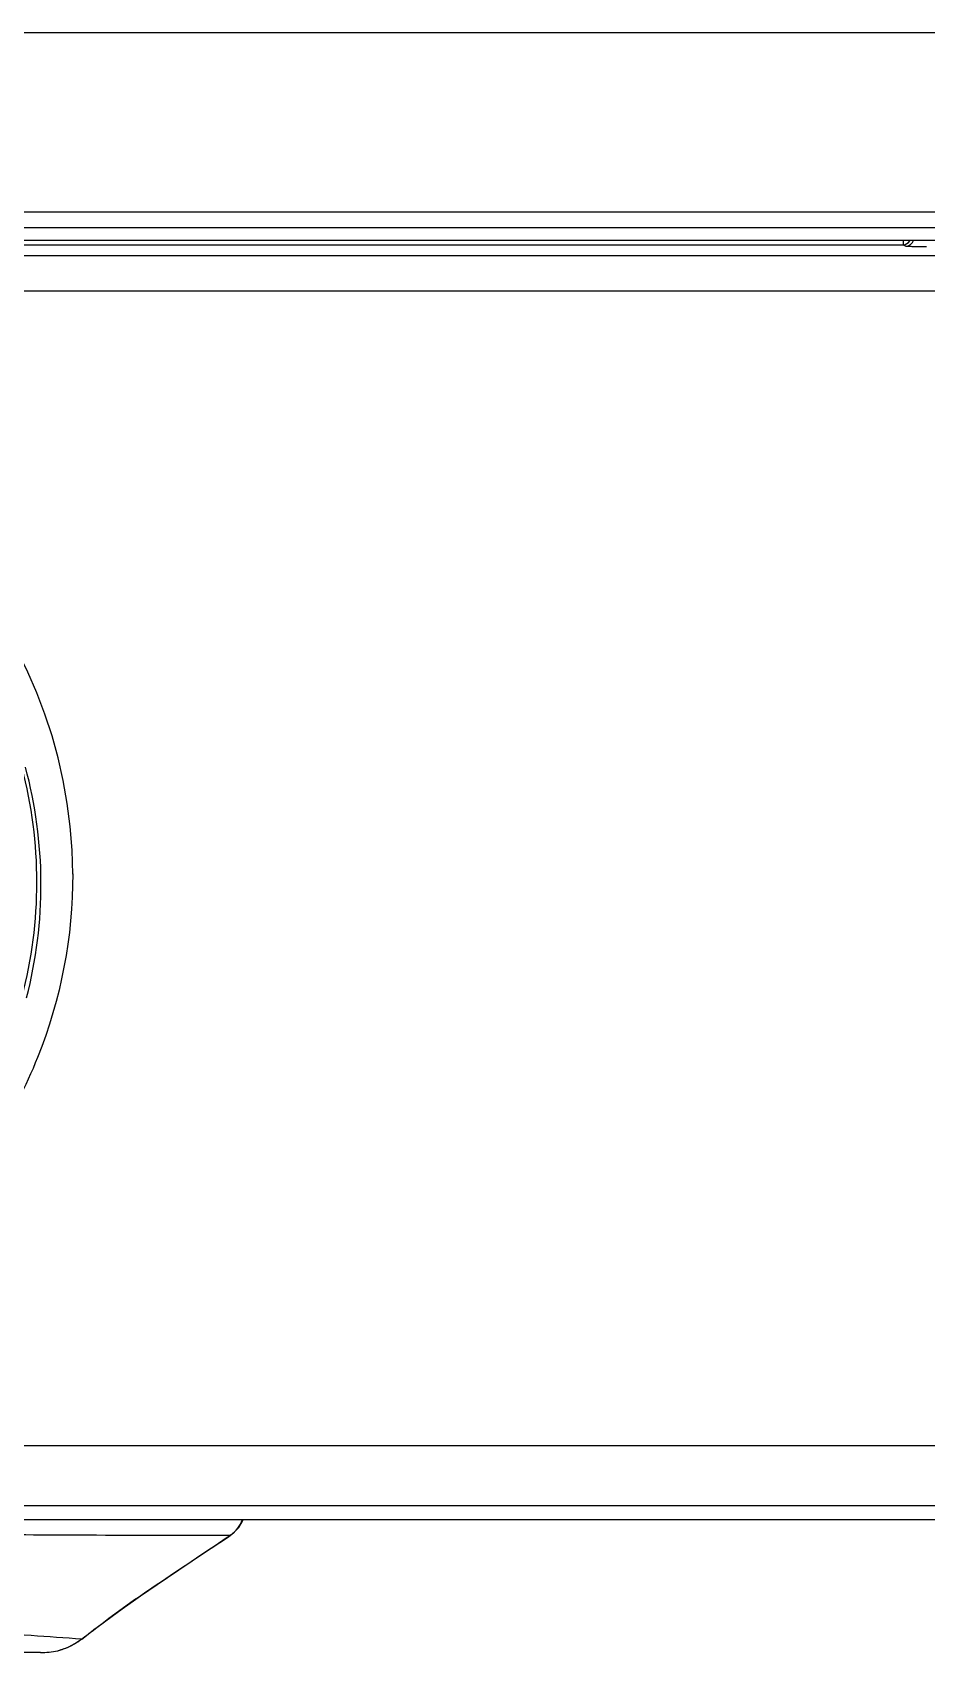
# Model space of a CAD drawing. Header units: millimetres. Extents: x -1584 to 3730, y -1918 to 2655.
# Drawn here: x 523.5 to 579.8, y -149.4 to -47.5 of the extents above; entities that cross this region are included whole.
import ezdxf

# ---------------------------------------------------------------- set-up
doc = ezdxf.new("R2010")
doc.units = ezdxf.units.MM
doc.header["$LTSCALE"] = 65.395
doc.layers.get('0').update_dxf_attribs({"linetype": 'CONTINUOUS'})
doc.layers.add('GEOM', color=7, linetype='CONTINUOUS')

msp = doc.modelspace()

# ---------------------------------------------------------------- linework, layer by layer
at = {"linetype": 'Continuous'}
msp.add_line((118.46, -47.45), (875.46, -47.45), dxfattribs=at)
at = {"layer": 'GEOM', "linetype": 'Continuous'}
for p, q in [((109.96, -58.75), (881.16, -58.75)), ((877.16, -59.75), (113.96, -59.75)), ((877.16, -60.55), (113.96, -60.55)), ((497.76, -60.82), (578.36, -60.82)), ((578.36, -60.55), (578.36, -60.82)), ((578.36, -60.82), (578.54, -60.91)), ((883.6, -61.52), (107.95, -61.52)), ((799.56, -63.74), (191.56, -63.74)), ((731.34, -136.43), (259.78, -136.43)), ((731.34, -140.21), (259.78, -140.21)), ((499.56, -141.08), (731.34, -141.08)), ((535.81, -142.19), (535.82, -142.2)), ((535.82, -142.2), (536, -142.08)), ((535.91, -142.13), (536.02, -142.06)), ((536, -142.08), (536.02, -142.06)), ((536.02, -142.06), (536.21, -141.92)), ((536.02, -142.06), (536.21, -141.92)), ((536.02, -142.05), (536.02, -142.06)), ((536.02, -142.06), (536.02, -142.06)), ((536.02, -142.06), (536.02, -142.06)), ((531.34, -145.19), (531.39, -145.16)), ((531.39, -145.15), (531.39, -145.16)), ((531.39, -145.16), (531.39, -145.16)), ((531.39, -145.16), (531.39, -145.16)), ((528.67, -147.08), (529.2, -146.68)), ((529.75, -146.3), (530.34, -145.87)), ((527.71, -147.79), (528.17, -147.44)), ((525.84, -149.08), (526.23, -148.88)), ((526.64, -148.6), (526.73, -148.54)), ((526.65, -148.6), (526.72, -148.54)), ((526.65, -148.6), (526.73, -148.54)), ((526.73, -148.54), (526.74, -148.54)), ((526.74, -148.54), (527.29, -148.11)), ((524.05, -149.45), (518.81, -149.45)), ((525.14, -149.33), (525.2, -149.31)), ((525.14, -149.33), (525.19, -149.32)), ((525.14, -149.33), (525.19, -149.32)), ((525.14, -149.33), (525.14, -149.33)), ((525.19, -149.32), (525.24, -149.3)), ((525.19, -149.32), (525.24, -149.3)), ((525.19, -149.32), (525.19, -149.32)), ((525.19, -149.32), (525.19, -149.32)), ((525.2, -149.31), (525.2, -149.31)), ((525.32, -149.28), (525.38, -149.26)), ((525.68, -149.15), (525.84, -149.08))]:
    msp.add_line(p, q, dxfattribs=at)
for points in [[(536.21, -141.92), (536.53, -141.58), (536.76, -141.18), (536.8, -141.08)], [(531.39, -145.16), (532.75, -144.25), (534.32, -143.2), (535.82, -142.2)], [(535.82, -142.2), (535.84, -142.18), (535.91, -142.13)], [(526.74, -148.54), (527.29, -148.11), (528.17, -147.45), (529.2, -146.69), (530.34, -145.88), (531.39, -145.16)], [(527.29, -148.11), (527.3, -148.1), (527.71, -147.79)], [(525.84, -149.08), (526.22, -148.88), (526.64, -148.6)], [(525.24, -149.3), (525.32, -149.28), (525.32, -149.28)], [(525.38, -149.26), (525.68, -149.15), (525.68, -149.15)], [(525.68, -149.15), (525.69, -149.15), (525.84, -149.08)]]:
    msp.add_lwpolyline(points, dxfattribs=at)
for centre, radius, start, end in [((495.56, -100.58), 30.52, 0.2679, 86.7124), ((495.56, -100.95), 28.26, 0, 14.7592), ((495.43, -101.11), 28.65, 0.3204, 14.9936), ((495.56, -100.95), 28.26, 345.2408, 360), ((495.43, -101.08), 28.65, 345.5702, 0.2533), ((565.37, -186.39), 53.17, 123.6317, 123.7689), ((563.58, -183.7), 49.95, 123.485, 123.6325), ((523.95, -144.99), 4.5, 299.2252, 306.5257), ((523.93, -144.97), 4.54, 306.5022, 306.7876), ((524.04, -144.45), 5, 270.0067, 282.6063), ((524.15, -145.47), 3.98, 285.2026, 287.6226), ((524.1, -145.3), 4.16, 287.6181, 287.9321), ((524.11, -145.31), 4.15, 287.9305, 288.8758), ((524.1, -145.3), 4.16, 288.8834, 294.7475), ((524.03, -145.14), 4.33, 294.7138, 299.2138)]:
    msp.add_arc(centre, radius, start, end, dxfattribs=at)
for points in [[(578.36, -60.82), (578.52, -60.82), (578.71, -60.71), (578.79, -60.57)], [(578.54, -60.91), (578.74, -60.91), (578.96, -60.74), (579.02, -60.55)], [(531.39, -145.15), (532.86, -144.16), (534.34, -143.17), (535.81, -142.19)]]:
    msp.add_open_spline(points, degree=3, dxfattribs=at)
for points, knots in [([(578.54, -60.91), (578.57, -60.92), (578.7, -60.9), (578.96, -60.93), (579.36, -60.92), (579.67, -60.92), (579.84, -60.92)], [0, 0, 0, 0, 0.077232, 0.285882, 0.604506, 1, 1, 1, 1]), ([(526.08, -100.43), (526.09, -104.35), (524.58, -112.32), (517.91, -122.51), (507.73, -129.45), (495.56, -131.92), (483.39, -129.45), (473.21, -122.51), (466.54, -112.32), (465.02, -104.35), (465.04, -100.43)], [0, 0, 0, 0, 0.123101, 0.247266, 0.373034, 0.5, 0.626966, 0.752734, 0.876898, 1, 1, 1, 1]), ([(536.02, -142.05), (536.19, -141.93), (536.5, -141.64), (536.7, -141.27), (536.77, -141.08)], [0, 0, 0, 0, 0.498973, 1, 1, 1, 1]), ([(499.41, -141.88), (503.41, -141.89), (512.61, -141.94), (524.82, -142.05), (533.02, -142.06), (536.02, -142.05)], [0, 0, 0, 0, 0.327532, 0.754057, 1, 1, 1, 1]), ([(526.72, -148.54), (527.04, -148.29), (528.56, -147.12), (530.12, -145.99), (531.39, -145.15)], [0, 0, 0, 0, 0.209387, 1, 1, 1, 1]), ([(526.65, -148.6), (525.58, -148.53), (522.23, -148.31), (517.35, -147.88), (511.81, -147.38), (504.81, -146.87), (495.56, -146.56), (486.31, -146.87), (479.31, -147.38), (473.77, -147.88), (468.89, -148.31), (465.53, -148.53), (464.47, -148.6)], [0, 0, 0, 0, 0.051252, 0.161872, 0.235839, 0.31899, 0.499999, 0.681009, 0.764159, 0.838127, 0.948747, 1, 1, 1, 1])]:
    msp.add_open_spline(points, degree=3, knots=knots, dxfattribs=at)

doc.saveas('drawing.dxf')
